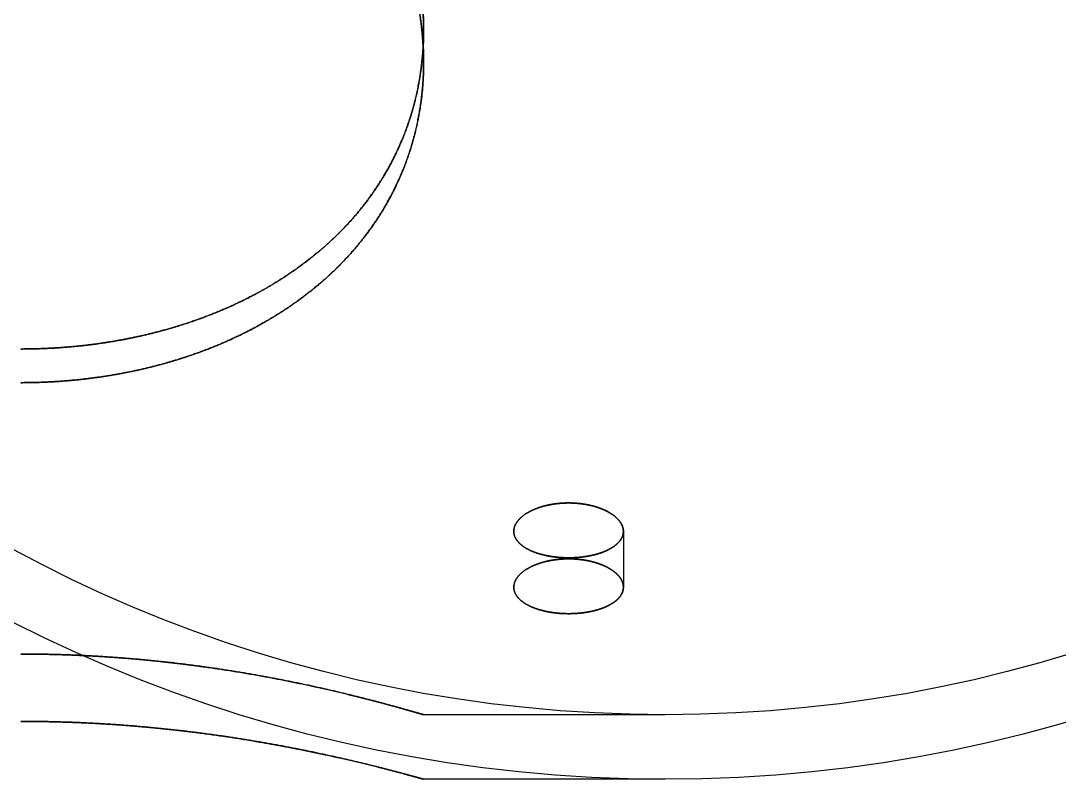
# Model space of a CAD drawing. Header units: millimetres. Extents: x -123 to 47, y -44 to 44.
# Drawn here: x -17 to 15.23, y -44.45 to -20.93 of the extents above; entities that cross this region are included whole.
import ezdxf

# ---------------------------------------------------------------- set-up
doc = ezdxf.new("R2010")
doc.units = ezdxf.units.MM

msp = doc.modelspace()

# ---------------------------------------------------------------- linework, layer by layer
for p, q in [((1.7, -36.763, 21.225), (1.7, -38.495, 22.225)), ((1.7, -36.763, 21.225), (1.7, -38.495, 22.225)), ((1.7, -36.763, -21.225), (1.7, -38.495, -22.225)), ((1.7, -36.763, -21.225), (1.7, -38.495, -22.225)), ((3, -42.45), (-4.5, -42.45)), ((3, -42.45), (-4.5, -42.45)), ((3, -44.45), (-4.5, -44.45)), ((3, -44.45), (-4.5, -44.45))]:
    msp.add_line(p, q)
for radius in [44.45, 44.45, 42.45, 42.45]:
    msp.add_circle((3, 0), radius)
for points, degree, knots in [([(-17, -9.459, 41.383), (-16.219, -9.459, 41.383), (-15.437, -9.516, 41.37), (-14.659, -9.629, 41.344), (-13.886, -9.8, 41.304), (-13.122, -10.028, 41.25), (-12.368, -10.313, 41.181), (-11.63, -10.656, 41.093), (-10.212, -11.447, 40.88), (-9.531, -11.891, 40.755), (-8.872, -12.39, 40.609), (-8.237, -12.945, 40.438), (-7.633, -13.558, 40.239), (-7.067, -14.227, 40.007), (-6.547, -14.952, 39.738), (-5.726, -16.333, 39.187), (-5.4, -16.972, 38.92), (-5.113, -17.642, 38.626), (-4.874, -18.338, 38.303), (-4.69, -19.051, 37.954), (-4.564, -19.775, 37.578), (-4.5, -20.502, 37.18), (-4.5, -22.31, 36.136), (-4.644, -23.35, 35.487), (-4.919, -24.33, 34.828), (-5.314, -25.237, 34.173), (-5.809, -26.064, 33.537), (-6.386, -26.806, 32.935), (-7.02, -27.462, 32.379), (-8.652, -28.858, 31.152), (-9.719, -29.534, 30.514), (-10.855, -30.075, 29.975), (-12.039, -30.495, 29.54), (-13.256, -30.803, 29.213), (-14.495, -31.007, 28.993), (-15.746, -31.109, 28.883), (-17, -31.109, 28.883)], 8, [0, 0, 0, 0, 0, 0, 0, 0, 0, 0.182746, 0.182746, 0.182746, 0.182746, 0.182746, 0.182746, 0.182746, 0.360107, 0.360107, 0.360107, 0.360107, 0.360107, 0.360107, 0.360107, 0.496917, 0.496917, 0.496917, 0.496917, 0.496917, 0.496917, 0.496917, 0.702196, 0.702196, 0.702196, 0.702196, 0.702196, 0.702196, 0.702196, 1, 1, 1, 1, 1, 1, 1, 1, 1]), ([(-17, -31.109, -28.883), (-16.056, -31.109, -28.883), (-15.114, -31.051, -28.945), (-14.176, -30.936, -29.07), (-13.248, -30.761, -29.256), (-12.334, -30.526, -29.504), (-11.44, -30.227, -29.812), (-10.573, -29.86, -30.179), (-9.03, -29.042, -30.965), (-8.341, -28.61, -31.37), (-7.682, -28.119, -31.817), (-7.062, -27.565, -32.304), (-6.49, -26.945, -32.826), (-5.976, -26.255, -33.38), (-5.535, -25.492, -33.959), (-4.934, -24.066, -34.976), (-4.736, -23.457, -35.394), (-4.59, -22.829, -35.806), (-4.496, -22.186, -36.209), (-4.455, -21.532, -36.601), (-4.467, -20.869, -36.98), (-4.532, -20.201, -37.343), (-4.842, -18.438, -38.257), (-5.168, -17.383, -38.757), (-5.606, -16.381, -39.193), (-6.139, -15.444, -39.568), (-6.747, -14.579, -39.888), (-7.416, -13.792, -40.159), (-8.129, -13.086, -40.388), (-9.772, -11.707, -40.811), (-10.729, -11.061, -40.992), (-11.726, -10.525, -41.131), (-12.753, -10.098, -41.235), (-13.8, -9.778, -41.31), (-14.861, -9.565, -41.358), (-15.93, -9.459, -41.383), (-17, -9.459, -41.383)], 8, [0, 0, 0, 0, 0, 0, 0, 0, 0, 0.215269, 0.215269, 0.215269, 0.215269, 0.215269, 0.215269, 0.215269, 0.399929, 0.399929, 0.399929, 0.399929, 0.399929, 0.399929, 0.399929, 0.529505, 0.529505, 0.529505, 0.529505, 0.529505, 0.529505, 0.529505, 0.742047, 0.742047, 0.742047, 0.742047, 0.742047, 0.742047, 0.742047, 1, 1, 1, 1, 1, 1, 1, 1, 1]), ([(-17, -9.459, 41.383), (-16.219, -9.459, 41.383), (-15.437, -9.516, 41.37), (-14.659, -9.629, 41.344), (-13.886, -9.8, 41.304), (-13.122, -10.028, 41.25), (-12.368, -10.313, 41.181), (-11.63, -10.656, 41.093), (-10.212, -11.447, 40.88), (-9.531, -11.891, 40.755), (-8.872, -12.39, 40.609), (-8.237, -12.945, 40.438), (-7.633, -13.558, 40.239), (-7.067, -14.227, 40.007), (-6.547, -14.952, 39.738), (-5.726, -16.333, 39.187), (-5.4, -16.972, 38.92), (-5.113, -17.642, 38.626), (-4.874, -18.338, 38.303), (-4.69, -19.051, 37.954), (-4.564, -19.775, 37.578), (-4.5, -20.502, 37.18), (-4.5, -22.31, 36.136), (-4.644, -23.35, 35.487), (-4.919, -24.33, 34.828), (-5.314, -25.237, 34.173), (-5.809, -26.064, 33.537), (-6.386, -26.806, 32.935), (-7.02, -27.462, 32.379), (-8.652, -28.858, 31.152), (-9.719, -29.534, 30.514), (-10.855, -30.075, 29.975), (-12.039, -30.495, 29.54), (-13.256, -30.803, 29.213), (-14.495, -31.007, 28.993), (-15.746, -31.109, 28.883), (-17, -31.109, 28.883)], 8, [0, 0, 0, 0, 0, 0, 0, 0, 0, 0.182746, 0.182746, 0.182746, 0.182746, 0.182746, 0.182746, 0.182746, 0.360107, 0.360107, 0.360107, 0.360107, 0.360107, 0.360107, 0.360107, 0.496917, 0.496917, 0.496917, 0.496917, 0.496917, 0.496917, 0.496917, 0.702196, 0.702196, 0.702196, 0.702196, 0.702196, 0.702196, 0.702196, 1, 1, 1, 1, 1, 1, 1, 1, 1]), ([(-17, -31.109, -28.883), (-16.056, -31.109, -28.883), (-15.114, -31.051, -28.945), (-14.176, -30.936, -29.07), (-13.248, -30.761, -29.256), (-12.334, -30.526, -29.504), (-11.44, -30.227, -29.812), (-10.573, -29.86, -30.179), (-9.03, -29.042, -30.965), (-8.341, -28.61, -31.37), (-7.682, -28.119, -31.817), (-7.062, -27.565, -32.304), (-6.49, -26.945, -32.826), (-5.976, -26.255, -33.38), (-5.535, -25.492, -33.959), (-4.934, -24.066, -34.976), (-4.736, -23.457, -35.394), (-4.59, -22.829, -35.806), (-4.496, -22.186, -36.209), (-4.455, -21.532, -36.601), (-4.467, -20.869, -36.98), (-4.532, -20.201, -37.343), (-4.842, -18.438, -38.257), (-5.168, -17.383, -38.757), (-5.606, -16.381, -39.193), (-6.139, -15.444, -39.568), (-6.747, -14.579, -39.888), (-7.416, -13.792, -40.159), (-8.129, -13.086, -40.388), (-9.772, -11.707, -40.811), (-10.729, -11.061, -40.992), (-11.726, -10.525, -41.131), (-12.753, -10.098, -41.235), (-13.8, -9.778, -41.31), (-14.861, -9.565, -41.358), (-15.93, -9.459, -41.383), (-17, -9.459, -41.383)], 8, [0, 0, 0, 0, 0, 0, 0, 0, 0, 0.215269, 0.215269, 0.215269, 0.215269, 0.215269, 0.215269, 0.215269, 0.399929, 0.399929, 0.399929, 0.399929, 0.399929, 0.399929, 0.399929, 0.529505, 0.529505, 0.529505, 0.529505, 0.529505, 0.529505, 0.529505, 0.742047, 0.742047, 0.742047, 0.742047, 0.742047, 0.742047, 0.742047, 1, 1, 1, 1, 1, 1, 1, 1, 1]), ([(-17, -10.503, 43.191), (-16.219, -10.503, 43.191), (-15.438, -10.559, 43.178), (-14.66, -10.672, 43.15), (-13.887, -10.842, 43.109), (-13.123, -11.068, 43.052), (-12.369, -11.351, 42.979), (-11.63, -11.692, 42.887), (-10.212, -12.477, 42.665), (-9.532, -12.918, 42.536), (-8.872, -13.415, 42.385), (-8.237, -13.967, 42.209), (-7.634, -14.576, 42.004), (-7.067, -15.242, 41.767), (-6.547, -15.965, 41.493), (-5.726, -17.341, 40.933), (-5.399, -17.978, 40.662), (-5.113, -18.647, 40.364), (-4.874, -19.341, 40.039), (-4.689, -20.053, 39.687), (-4.564, -20.776, 39.311), (-4.5, -21.502, 38.912), (-4.5, -23.309, 37.869), (-4.643, -24.349, 37.222), (-4.919, -25.331, 36.566), (-5.313, -26.241, 35.915), (-5.808, -27.071, 35.285), (-6.385, -27.817, 34.688), (-7.02, -28.477, 34.139), (-8.653, -29.883, 32.925), (-9.72, -30.564, 32.296), (-10.857, -31.11, 31.765), (-12.041, -31.533, 31.337), (-13.258, -31.844, 31.015), (-14.496, -32.05, 30.8), (-15.746, -32.153, 30.691), (-17, -32.153, 30.691)], 8, [0, 0, 0, 0, 0, 0, 0, 0, 0, 0.182834, 0.182834, 0.182834, 0.182834, 0.182834, 0.182834, 0.182834, 0.360106, 0.360106, 0.360106, 0.360106, 0.360106, 0.360106, 0.360106, 0.496955, 0.496955, 0.496955, 0.496955, 0.496955, 0.496955, 0.496955, 0.702212, 0.702212, 0.702212, 0.702212, 0.702212, 0.702212, 0.702212, 1, 1, 1, 1, 1, 1, 1, 1, 1]), ([(-17, -32.153, -30.691), (-16.057, -32.153, -30.691), (-15.115, -32.095, -30.753), (-14.177, -31.978, -30.875), (-13.249, -31.802, -31.058), (-12.335, -31.564, -31.302), (-11.441, -31.263, -31.605), (-10.574, -30.892, -31.966), (-9.03, -30.068, -32.741), (-8.341, -29.632, -33.141), (-7.682, -29.138, -33.583), (-7.062, -28.581, -34.063), (-6.489, -27.957, -34.58), (-5.976, -27.264, -35.128), (-5.535, -26.498, -35.703), (-4.934, -25.069, -36.713), (-4.736, -24.458, -37.129), (-4.59, -23.83, -37.539), (-4.496, -23.186, -37.941), (-4.455, -22.531, -38.333), (-4.467, -21.868, -38.711), (-4.532, -21.201, -39.075), (-4.842, -19.441, -39.992), (-5.167, -18.389, -40.496), (-5.605, -17.39, -40.937), (-6.138, -16.455, -41.317), (-6.747, -15.594, -41.644), (-7.416, -14.81, -41.922), (-8.129, -14.108, -42.157), (-9.773, -12.735, -42.594), (-10.73, -12.093, -42.782), (-11.728, -11.561, -42.926), (-12.755, -11.137, -43.036), (-13.802, -10.82, -43.114), (-14.862, -10.609, -43.166), (-15.93, -10.503, -43.191), (-17, -10.503, -43.191)], 8, [0, 0, 0, 0, 0, 0, 0, 0, 0, 0.215412, 0.215412, 0.215412, 0.215412, 0.215412, 0.215412, 0.215412, 0.400034, 0.400034, 0.400034, 0.400034, 0.400034, 0.400034, 0.400034, 0.529647, 0.529647, 0.529647, 0.529647, 0.529647, 0.529647, 0.529647, 0.742057, 0.742057, 0.742057, 0.742057, 0.742057, 0.742057, 0.742057, 1, 1, 1, 1, 1, 1, 1, 1, 1]), ([(-17, -10.503, 43.191), (-16.219, -10.503, 43.191), (-15.438, -10.559, 43.178), (-14.66, -10.672, 43.15), (-13.887, -10.842, 43.109), (-13.123, -11.068, 43.052), (-12.369, -11.351, 42.979), (-11.63, -11.692, 42.887), (-10.212, -12.477, 42.665), (-9.532, -12.918, 42.536), (-8.872, -13.415, 42.385), (-8.237, -13.967, 42.209), (-7.634, -14.576, 42.004), (-7.067, -15.242, 41.767), (-6.547, -15.965, 41.493), (-5.726, -17.341, 40.933), (-5.399, -17.978, 40.662), (-5.113, -18.647, 40.364), (-4.874, -19.341, 40.039), (-4.689, -20.053, 39.687), (-4.564, -20.776, 39.311), (-4.5, -21.502, 38.912), (-4.5, -23.309, 37.869), (-4.643, -24.349, 37.222), (-4.919, -25.331, 36.566), (-5.313, -26.241, 35.915), (-5.808, -27.071, 35.285), (-6.385, -27.817, 34.688), (-7.02, -28.477, 34.139), (-8.653, -29.883, 32.925), (-9.72, -30.564, 32.296), (-10.857, -31.11, 31.765), (-12.041, -31.533, 31.337), (-13.258, -31.844, 31.015), (-14.496, -32.05, 30.8), (-15.746, -32.153, 30.691), (-17, -32.153, 30.691)], 8, [0, 0, 0, 0, 0, 0, 0, 0, 0, 0.182834, 0.182834, 0.182834, 0.182834, 0.182834, 0.182834, 0.182834, 0.360106, 0.360106, 0.360106, 0.360106, 0.360106, 0.360106, 0.360106, 0.496955, 0.496955, 0.496955, 0.496955, 0.496955, 0.496955, 0.496955, 0.702212, 0.702212, 0.702212, 0.702212, 0.702212, 0.702212, 0.702212, 1, 1, 1, 1, 1, 1, 1, 1, 1]), ([(-17, -32.153, -30.691), (-16.057, -32.153, -30.691), (-15.115, -32.095, -30.753), (-14.177, -31.978, -30.875), (-13.249, -31.802, -31.058), (-12.335, -31.564, -31.302), (-11.441, -31.263, -31.605), (-10.574, -30.892, -31.966), (-9.03, -30.068, -32.741), (-8.341, -29.632, -33.141), (-7.682, -29.138, -33.583), (-7.062, -28.581, -34.063), (-6.489, -27.957, -34.58), (-5.976, -27.264, -35.128), (-5.535, -26.498, -35.703), (-4.934, -25.069, -36.713), (-4.736, -24.458, -37.129), (-4.59, -23.83, -37.539), (-4.496, -23.186, -37.941), (-4.455, -22.531, -38.333), (-4.467, -21.868, -38.711), (-4.532, -21.201, -39.075), (-4.842, -19.441, -39.992), (-5.167, -18.389, -40.496), (-5.605, -17.39, -40.937), (-6.138, -16.455, -41.317), (-6.747, -15.594, -41.644), (-7.416, -14.81, -41.922), (-8.129, -14.108, -42.157), (-9.773, -12.735, -42.594), (-10.73, -12.093, -42.782), (-11.728, -11.561, -42.926), (-12.755, -11.137, -43.036), (-13.802, -10.82, -43.114), (-14.862, -10.609, -43.166), (-15.93, -10.503, -43.191), (-17, -10.503, -43.191)], 8, [0, 0, 0, 0, 0, 0, 0, 0, 0, 0.215412, 0.215412, 0.215412, 0.215412, 0.215412, 0.215412, 0.215412, 0.400034, 0.400034, 0.400034, 0.400034, 0.400034, 0.400034, 0.400034, 0.529647, 0.529647, 0.529647, 0.529647, 0.529647, 0.529647, 0.529647, 0.742057, 0.742057, 0.742057, 0.742057, 0.742057, 0.742057, 0.742057, 1, 1, 1, 1, 1, 1, 1, 1, 1]), ([(1.7, -36.763, 21.225), (1.7, -36.84, 21.091), (1.684, -36.916, 20.959), (1.651, -36.989, 20.829), (1.605, -37.059, 20.704), (1.545, -37.124, 20.587), (1.474, -37.184, 20.478), (1.328, -37.285, 20.293), (1.254, -37.328, 20.214), (1.174, -37.367, 20.142), (1.09, -37.402, 20.077), (1.002, -37.433, 20.019), (0.912, -37.461, 19.967), (0.707, -37.514, 19.867), (0.592, -37.538, 19.823), (0.474, -37.556, 19.787), (0.354, -37.57, 19.761), (0.234, -37.579, 19.744), (0.112, -37.584, 19.735), (-0.096, -37.583, 19.736), (-0.183, -37.58, 19.741), (-0.269, -37.575, 19.751), (-0.356, -37.568, 19.765), (-0.441, -37.558, 19.784), (-0.526, -37.546, 19.807), (-0.644, -37.524, 19.848), (-0.679, -37.518, 19.86), (-0.714, -37.51, 19.874), (-0.748, -37.503, 19.889), (-0.783, -37.495, 19.904), (-0.816, -37.486, 19.92), (-1.041, -37.425, 20.034), (-1.227, -37.356, 20.163), (-1.397, -37.269, 20.326), (-1.54, -37.163, 20.519), (-1.644, -37.041, 20.739), (-1.7, -36.906, 20.977), (-1.7, -36.62, 21.473), (-1.644, -36.481, 21.709), (-1.54, -36.351, 21.925), (-1.397, -36.237, 22.113), (-1.227, -36.14, 22.27), (-1.041, -36.063, 22.394), (-0.816, -35.994, 22.504), (-0.783, -35.985, 22.519), (-0.748, -35.975, 22.534), (-0.714, -35.967, 22.548), (-0.679, -35.958, 22.561), (-0.644, -35.951, 22.573), (-0.525, -35.926, 22.612), (-0.439, -35.912, 22.635), (-0.352, -35.9, 22.653), (-0.264, -35.892, 22.667), (-0.176, -35.886, 22.676), (-0.088, -35.883, 22.68), (0.12, -35.883, 22.68), (0.24, -35.889, 22.672), (0.359, -35.899, 22.655), (0.478, -35.915, 22.63), (0.594, -35.936, 22.596), (0.708, -35.963, 22.554), (0.912, -36.022, 22.459), (1.002, -36.053, 22.409), (1.09, -36.088, 22.353), (1.174, -36.127, 22.29), (1.254, -36.17, 22.22), (1.328, -36.217, 22.143), (1.474, -36.327, 21.964), (1.545, -36.391, 21.857), (1.605, -36.46, 21.742), (1.651, -36.533, 21.619), (1.684, -36.609, 21.491), (1.7, -36.686, 21.359), (1.7, -36.763, 21.225)], 7, [0, 0, 0, 0, 0, 0, 0, 0, 0.250805, 0.250805, 0.250805, 0.250805, 0.250805, 0.250805, 0.468941, 0.468941, 0.468941, 0.468941, 0.468941, 0.468941, 0.732007, 0.732007, 0.732007, 0.732007, 0.732007, 0.732007, 0.920579, 0.920579, 0.920579, 0.920579, 0.920579, 0.920579, 1, 1, 1, 1, 1, 1, 1.451698, 1.451698, 1.451698, 1.451698, 1.451698, 1.451698, 1.903396, 1.903396, 1.903396, 1.903396, 1.903396, 1.903396, 1.982816, 1.982816, 1.982816, 1.982816, 1.982816, 1.982816, 2.174147, 2.174147, 2.174147, 2.174147, 2.174147, 2.174147, 2.434453, 2.434453, 2.434453, 2.434453, 2.434453, 2.434453, 2.652587, 2.652587, 2.652587, 2.652587, 2.652587, 2.652587, 2.903391, 2.903391, 2.903391, 2.903391, 2.903391, 2.903391, 2.903391, 2.903391]), ([(1.7, -36.763, -21.225), (1.7, -36.686, -21.359), (1.684, -36.609, -21.491), (1.651, -36.533, -21.619), (1.605, -36.46, -21.742), (1.545, -36.391, -21.857), (1.474, -36.327, -21.964), (1.328, -36.217, -22.143), (1.254, -36.17, -22.22), (1.174, -36.127, -22.29), (1.09, -36.088, -22.353), (1.002, -36.053, -22.409), (0.912, -36.022, -22.459), (0.707, -35.963, -22.554), (0.592, -35.936, -22.597), (0.474, -35.914, -22.631), (0.354, -35.898, -22.656), (0.234, -35.888, -22.673), (0.112, -35.883, -22.681), (-0.096, -35.884, -22.68), (-0.183, -35.887, -22.675), (-0.269, -35.892, -22.666), (-0.356, -35.901, -22.652), (-0.441, -35.912, -22.634), (-0.526, -35.926, -22.612), (-0.644, -35.951, -22.573), (-0.679, -35.958, -22.561), (-0.714, -35.967, -22.548), (-0.748, -35.975, -22.534), (-0.783, -35.985, -22.519), (-0.816, -35.994, -22.504), (-1.041, -36.063, -22.394), (-1.227, -36.14, -22.27), (-1.397, -36.237, -22.113), (-1.54, -36.351, -21.925), (-1.644, -36.481, -21.709), (-1.7, -36.62, -21.473), (-1.7, -36.906, -20.977), (-1.644, -37.041, -20.739), (-1.54, -37.163, -20.519), (-1.397, -37.269, -20.326), (-1.227, -37.356, -20.163), (-1.041, -37.425, -20.034), (-0.816, -37.486, -19.92), (-0.783, -37.495, -19.904), (-0.748, -37.503, -19.889), (-0.714, -37.51, -19.874), (-0.679, -37.518, -19.86), (-0.644, -37.524, -19.848), (-0.525, -37.546, -19.807), (-0.439, -37.558, -19.783), (-0.352, -37.568, -19.764), (-0.264, -37.576, -19.75), (-0.176, -37.581, -19.74), (-0.088, -37.583, -19.736), (0.12, -37.583, -19.736), (0.24, -37.579, -19.744), (0.359, -37.57, -19.762), (0.478, -37.556, -19.788), (0.594, -37.537, -19.824), (0.708, -37.514, -19.868), (0.912, -37.461, -19.967), (1.002, -37.433, -20.019), (1.09, -37.402, -20.077), (1.174, -37.367, -20.142), (1.254, -37.328, -20.214), (1.328, -37.285, -20.293), (1.474, -37.184, -20.478), (1.545, -37.124, -20.587), (1.605, -37.059, -20.704), (1.651, -36.989, -20.829), (1.684, -36.916, -20.959), (1.7, -36.84, -21.091), (1.7, -36.763, -21.225)], 7, [0, 0, 0, 0, 0, 0, 0, 0, 0.250805, 0.250805, 0.250805, 0.250805, 0.250805, 0.250805, 0.468941, 0.468941, 0.468941, 0.468941, 0.468941, 0.468941, 0.732007, 0.732007, 0.732007, 0.732007, 0.732007, 0.732007, 0.920579, 0.920579, 0.920579, 0.920579, 0.920579, 0.920579, 1, 1, 1, 1, 1, 1, 1.451698, 1.451698, 1.451698, 1.451698, 1.451698, 1.451698, 1.903396, 1.903396, 1.903396, 1.903396, 1.903396, 1.903396, 1.982816, 1.982816, 1.982816, 1.982816, 1.982816, 1.982816, 2.174147, 2.174147, 2.174147, 2.174147, 2.174147, 2.174147, 2.434453, 2.434453, 2.434453, 2.434453, 2.434453, 2.434453, 2.652587, 2.652587, 2.652587, 2.652587, 2.652587, 2.652587, 2.903391, 2.903391, 2.903391, 2.903391, 2.903391, 2.903391, 2.903391, 2.903391]), ([(1.7, -36.763, 21.225), (1.7, -36.84, 21.091), (1.684, -36.916, 20.959), (1.651, -36.989, 20.829), (1.605, -37.059, 20.704), (1.545, -37.124, 20.587), (1.474, -37.184, 20.478), (1.328, -37.285, 20.293), (1.254, -37.328, 20.214), (1.174, -37.367, 20.142), (1.09, -37.402, 20.077), (1.002, -37.433, 20.019), (0.912, -37.461, 19.967), (0.707, -37.514, 19.867), (0.592, -37.538, 19.823), (0.474, -37.556, 19.787), (0.354, -37.57, 19.761), (0.234, -37.579, 19.744), (0.112, -37.584, 19.735), (-0.096, -37.583, 19.736), (-0.183, -37.58, 19.741), (-0.269, -37.575, 19.751), (-0.356, -37.568, 19.765), (-0.441, -37.558, 19.784), (-0.526, -37.546, 19.807), (-0.644, -37.524, 19.848), (-0.679, -37.518, 19.86), (-0.714, -37.51, 19.874), (-0.748, -37.503, 19.889), (-0.783, -37.495, 19.904), (-0.816, -37.486, 19.92), (-1.041, -37.425, 20.034), (-1.227, -37.356, 20.163), (-1.397, -37.269, 20.326), (-1.54, -37.163, 20.519), (-1.644, -37.041, 20.739), (-1.7, -36.906, 20.977), (-1.7, -36.62, 21.473), (-1.644, -36.481, 21.709), (-1.54, -36.351, 21.925), (-1.397, -36.237, 22.113), (-1.227, -36.14, 22.27), (-1.041, -36.063, 22.394), (-0.816, -35.994, 22.504), (-0.783, -35.985, 22.519), (-0.748, -35.975, 22.534), (-0.714, -35.967, 22.548), (-0.679, -35.958, 22.561), (-0.644, -35.951, 22.573), (-0.525, -35.926, 22.612), (-0.439, -35.912, 22.635), (-0.352, -35.9, 22.653), (-0.264, -35.892, 22.667), (-0.176, -35.886, 22.676), (-0.088, -35.883, 22.68), (0.12, -35.883, 22.68), (0.24, -35.889, 22.672), (0.359, -35.899, 22.655), (0.478, -35.915, 22.63), (0.594, -35.936, 22.596), (0.708, -35.963, 22.554), (0.912, -36.022, 22.459), (1.002, -36.053, 22.409), (1.09, -36.088, 22.353), (1.174, -36.127, 22.29), (1.254, -36.17, 22.22), (1.328, -36.217, 22.143), (1.474, -36.327, 21.964), (1.545, -36.391, 21.857), (1.605, -36.46, 21.742), (1.651, -36.533, 21.619), (1.684, -36.609, 21.491), (1.7, -36.686, 21.359), (1.7, -36.763, 21.225)], 7, [0, 0, 0, 0, 0, 0, 0, 0, 0.250805, 0.250805, 0.250805, 0.250805, 0.250805, 0.250805, 0.468941, 0.468941, 0.468941, 0.468941, 0.468941, 0.468941, 0.732007, 0.732007, 0.732007, 0.732007, 0.732007, 0.732007, 0.920579, 0.920579, 0.920579, 0.920579, 0.920579, 0.920579, 1, 1, 1, 1, 1, 1, 1.451698, 1.451698, 1.451698, 1.451698, 1.451698, 1.451698, 1.903396, 1.903396, 1.903396, 1.903396, 1.903396, 1.903396, 1.982816, 1.982816, 1.982816, 1.982816, 1.982816, 1.982816, 2.174147, 2.174147, 2.174147, 2.174147, 2.174147, 2.174147, 2.434453, 2.434453, 2.434453, 2.434453, 2.434453, 2.434453, 2.652587, 2.652587, 2.652587, 2.652587, 2.652587, 2.652587, 2.903391, 2.903391, 2.903391, 2.903391, 2.903391, 2.903391, 2.903391, 2.903391]), ([(1.7, -36.763, -21.225), (1.7, -36.686, -21.359), (1.684, -36.609, -21.491), (1.651, -36.533, -21.619), (1.605, -36.46, -21.742), (1.545, -36.391, -21.857), (1.474, -36.327, -21.964), (1.328, -36.217, -22.143), (1.254, -36.17, -22.22), (1.174, -36.127, -22.29), (1.09, -36.088, -22.353), (1.002, -36.053, -22.409), (0.912, -36.022, -22.459), (0.707, -35.963, -22.554), (0.592, -35.936, -22.597), (0.474, -35.914, -22.631), (0.354, -35.898, -22.656), (0.234, -35.888, -22.673), (0.112, -35.883, -22.681), (-0.096, -35.884, -22.68), (-0.183, -35.887, -22.675), (-0.269, -35.892, -22.666), (-0.356, -35.901, -22.652), (-0.441, -35.912, -22.634), (-0.526, -35.926, -22.612), (-0.644, -35.951, -22.573), (-0.679, -35.958, -22.561), (-0.714, -35.967, -22.548), (-0.748, -35.975, -22.534), (-0.783, -35.985, -22.519), (-0.816, -35.994, -22.504), (-1.041, -36.063, -22.394), (-1.227, -36.14, -22.27), (-1.397, -36.237, -22.113), (-1.54, -36.351, -21.925), (-1.644, -36.481, -21.709), (-1.7, -36.62, -21.473), (-1.7, -36.906, -20.977), (-1.644, -37.041, -20.739), (-1.54, -37.163, -20.519), (-1.397, -37.269, -20.326), (-1.227, -37.356, -20.163), (-1.041, -37.425, -20.034), (-0.816, -37.486, -19.92), (-0.783, -37.495, -19.904), (-0.748, -37.503, -19.889), (-0.714, -37.51, -19.874), (-0.679, -37.518, -19.86), (-0.644, -37.524, -19.848), (-0.525, -37.546, -19.807), (-0.439, -37.558, -19.783), (-0.352, -37.568, -19.764), (-0.264, -37.576, -19.75), (-0.176, -37.581, -19.74), (-0.088, -37.583, -19.736), (0.12, -37.583, -19.736), (0.24, -37.579, -19.744), (0.359, -37.57, -19.762), (0.478, -37.556, -19.788), (0.594, -37.537, -19.824), (0.708, -37.514, -19.868), (0.912, -37.461, -19.967), (1.002, -37.433, -20.019), (1.09, -37.402, -20.077), (1.174, -37.367, -20.142), (1.254, -37.328, -20.214), (1.328, -37.285, -20.293), (1.474, -37.184, -20.478), (1.545, -37.124, -20.587), (1.605, -37.059, -20.704), (1.651, -36.989, -20.829), (1.684, -36.916, -20.959), (1.7, -36.84, -21.091), (1.7, -36.763, -21.225)], 7, [0, 0, 0, 0, 0, 0, 0, 0, 0.250805, 0.250805, 0.250805, 0.250805, 0.250805, 0.250805, 0.468941, 0.468941, 0.468941, 0.468941, 0.468941, 0.468941, 0.732007, 0.732007, 0.732007, 0.732007, 0.732007, 0.732007, 0.920579, 0.920579, 0.920579, 0.920579, 0.920579, 0.920579, 1, 1, 1, 1, 1, 1, 1.451698, 1.451698, 1.451698, 1.451698, 1.451698, 1.451698, 1.903396, 1.903396, 1.903396, 1.903396, 1.903396, 1.903396, 1.982816, 1.982816, 1.982816, 1.982816, 1.982816, 1.982816, 2.174147, 2.174147, 2.174147, 2.174147, 2.174147, 2.174147, 2.434453, 2.434453, 2.434453, 2.434453, 2.434453, 2.434453, 2.652587, 2.652587, 2.652587, 2.652587, 2.652587, 2.652587, 2.903391, 2.903391, 2.903391, 2.903391, 2.903391, 2.903391, 2.903391, 2.903391]), ([(1.7, -38.495, 22.225), (1.7, -38.572, 22.091), (1.684, -38.648, 21.959), (1.651, -38.721, 21.829), (1.605, -38.791, 21.704), (1.545, -38.857, 21.587), (1.474, -38.917, 21.478), (1.328, -39.018, 21.294), (1.254, -39.061, 21.215), (1.174, -39.1, 21.143), (1.09, -39.135, 21.077), (1.002, -39.166, 21.019), (0.912, -39.194, 20.967), (0.707, -39.247, 20.868), (0.592, -39.271, 20.823), (0.474, -39.29, 20.788), (0.354, -39.303, 20.762), (0.234, -39.313, 20.744), (0.112, -39.317, 20.736), (-0.096, -39.316, 20.737), (-0.183, -39.314, 20.742), (-0.269, -39.309, 20.751), (-0.356, -39.301, 20.766), (-0.441, -39.291, 20.785), (-0.526, -39.279, 20.808), (-0.644, -39.257, 20.848), (-0.679, -39.251, 20.861), (-0.714, -39.243, 20.875), (-0.748, -39.236, 20.889), (-0.783, -39.228, 20.905), (-0.816, -39.219, 20.921), (-1.041, -39.158, 21.035), (-1.227, -39.089, 21.164), (-1.397, -39.001, 21.326), (-1.54, -38.895, 21.519), (-1.644, -38.773, 21.739), (-1.7, -38.638, 21.977), (-1.7, -38.352, 22.473), (-1.644, -38.213, 22.709), (-1.54, -38.084, 22.925), (-1.397, -37.969, 23.113), (-1.227, -37.873, 23.27), (-1.041, -37.796, 23.394), (-0.816, -37.727, 23.504), (-0.783, -37.718, 23.52), (-0.748, -37.708, 23.535), (-0.714, -37.7, 23.549), (-0.679, -37.692, 23.562), (-0.644, -37.684, 23.574), (-0.525, -37.659, 23.613), (-0.439, -37.645, 23.636), (-0.352, -37.634, 23.654), (-0.264, -37.625, 23.667), (-0.176, -37.62, 23.676), (-0.088, -37.617, 23.681), (0.12, -37.617, 23.681), (0.24, -37.622, 23.673), (0.359, -37.632, 23.656), (0.478, -37.648, 23.631), (0.594, -37.669, 23.597), (0.708, -37.696, 23.554), (0.912, -37.755, 23.459), (1.002, -37.786, 23.41), (1.09, -37.821, 23.353), (1.174, -37.86, 23.29), (1.254, -37.903, 23.22), (1.328, -37.95, 23.144), (1.474, -38.059, 22.964), (1.545, -38.123, 22.857), (1.605, -38.192, 22.742), (1.651, -38.265, 22.619), (1.684, -38.341, 22.491), (1.7, -38.418, 22.359), (1.7, -38.495, 22.225)], 7, [0, 0, 0, 0, 0, 0, 0, 0, 0.250803, 0.250803, 0.250803, 0.250803, 0.250803, 0.250803, 0.468936, 0.468936, 0.468936, 0.468936, 0.468936, 0.468936, 0.732005, 0.732005, 0.732005, 0.732005, 0.732005, 0.732005, 0.920579, 0.920579, 0.920579, 0.920579, 0.920579, 0.920579, 1, 1, 1, 1, 1, 1, 1.451693, 1.451693, 1.451693, 1.451693, 1.451693, 1.451693, 1.903386, 1.903386, 1.903386, 1.903386, 1.903386, 1.903386, 1.982806, 1.982806, 1.982806, 1.982806, 1.982806, 1.982806, 2.17414, 2.17414, 2.17414, 2.17414, 2.17414, 2.17414, 2.434447, 2.434447, 2.434447, 2.434447, 2.434447, 2.434447, 2.652579, 2.652579, 2.652579, 2.652579, 2.652579, 2.652579, 2.90338, 2.90338, 2.90338, 2.90338, 2.90338, 2.90338, 2.90338, 2.90338]), ([(1.7, -38.495, -22.225), (1.7, -38.418, -22.359), (1.684, -38.341, -22.491), (1.651, -38.265, -22.619), (1.605, -38.192, -22.742), (1.545, -38.123, -22.857), (1.474, -38.059, -22.964), (1.328, -37.95, -23.144), (1.254, -37.903, -23.22), (1.174, -37.86, -23.29), (1.09, -37.821, -23.353), (1.002, -37.786, -23.41), (0.912, -37.755, -23.459), (0.707, -37.696, -23.555), (0.592, -37.669, -23.598), (0.474, -37.648, -23.632), (0.354, -37.632, -23.657), (0.234, -37.621, -23.673), (0.112, -37.616, -23.682), (-0.096, -37.617, -23.681), (-0.183, -37.62, -23.676), (-0.269, -37.626, -23.667), (-0.356, -37.634, -23.653), (-0.441, -37.646, -23.635), (-0.526, -37.66, -23.612), (-0.644, -37.684, -23.574), (-0.679, -37.692, -23.562), (-0.714, -37.7, -23.549), (-0.748, -37.708, -23.535), (-0.783, -37.718, -23.52), (-0.816, -37.727, -23.504), (-1.041, -37.796, -23.394), (-1.227, -37.873, -23.27), (-1.397, -37.969, -23.113), (-1.54, -38.084, -22.925), (-1.644, -38.213, -22.709), (-1.7, -38.352, -22.473), (-1.7, -38.638, -21.977), (-1.644, -38.773, -21.739), (-1.54, -38.895, -21.519), (-1.397, -39.001, -21.326), (-1.227, -39.089, -21.164), (-1.041, -39.158, -21.035), (-0.816, -39.219, -20.921), (-0.783, -39.228, -20.905), (-0.748, -39.236, -20.889), (-0.714, -39.243, -20.875), (-0.679, -39.251, -20.861), (-0.644, -39.257, -20.848), (-0.525, -39.279, -20.808), (-0.439, -39.292, -20.784), (-0.352, -39.302, -20.765), (-0.264, -39.309, -20.751), (-0.176, -39.314, -20.741), (-0.088, -39.317, -20.736), (0.12, -39.317, -20.736), (0.24, -39.312, -20.745), (0.359, -39.303, -20.763), (0.478, -39.289, -20.789), (0.594, -39.27, -20.824), (0.708, -39.247, -20.869), (0.912, -39.194, -20.967), (1.002, -39.166, -21.019), (1.09, -39.135, -21.077), (1.174, -39.1, -21.143), (1.254, -39.061, -21.215), (1.328, -39.018, -21.294), (1.474, -38.917, -21.478), (1.545, -38.857, -21.587), (1.605, -38.791, -21.704), (1.651, -38.721, -21.829), (1.684, -38.648, -21.959), (1.7, -38.572, -22.091), (1.7, -38.495, -22.225)], 7, [0, 0, 0, 0, 0, 0, 0, 0, 0.250803, 0.250803, 0.250803, 0.250803, 0.250803, 0.250803, 0.468936, 0.468936, 0.468936, 0.468936, 0.468936, 0.468936, 0.732005, 0.732005, 0.732005, 0.732005, 0.732005, 0.732005, 0.920579, 0.920579, 0.920579, 0.920579, 0.920579, 0.920579, 1, 1, 1, 1, 1, 1, 1.451693, 1.451693, 1.451693, 1.451693, 1.451693, 1.451693, 1.903386, 1.903386, 1.903386, 1.903386, 1.903386, 1.903386, 1.982806, 1.982806, 1.982806, 1.982806, 1.982806, 1.982806, 2.17414, 2.17414, 2.17414, 2.17414, 2.17414, 2.17414, 2.434447, 2.434447, 2.434447, 2.434447, 2.434447, 2.434447, 2.652579, 2.652579, 2.652579, 2.652579, 2.652579, 2.652579, 2.90338, 2.90338, 2.90338, 2.90338, 2.90338, 2.90338, 2.90338, 2.90338]), ([(1.7, -38.495, 22.225), (1.7, -38.572, 22.091), (1.684, -38.648, 21.959), (1.651, -38.721, 21.829), (1.605, -38.791, 21.704), (1.545, -38.857, 21.587), (1.474, -38.917, 21.478), (1.328, -39.018, 21.294), (1.254, -39.061, 21.215), (1.174, -39.1, 21.143), (1.09, -39.135, 21.077), (1.002, -39.166, 21.019), (0.912, -39.194, 20.967), (0.707, -39.247, 20.868), (0.592, -39.271, 20.823), (0.474, -39.29, 20.788), (0.354, -39.303, 20.762), (0.234, -39.313, 20.744), (0.112, -39.317, 20.736), (-0.096, -39.316, 20.737), (-0.183, -39.314, 20.742), (-0.269, -39.309, 20.751), (-0.356, -39.301, 20.766), (-0.441, -39.291, 20.785), (-0.526, -39.279, 20.808), (-0.644, -39.257, 20.848), (-0.679, -39.251, 20.861), (-0.714, -39.243, 20.875), (-0.748, -39.236, 20.889), (-0.783, -39.228, 20.905), (-0.816, -39.219, 20.921), (-1.041, -39.158, 21.035), (-1.227, -39.089, 21.164), (-1.397, -39.001, 21.326), (-1.54, -38.895, 21.519), (-1.644, -38.773, 21.739), (-1.7, -38.638, 21.977), (-1.7, -38.352, 22.473), (-1.644, -38.213, 22.709), (-1.54, -38.084, 22.925), (-1.397, -37.969, 23.113), (-1.227, -37.873, 23.27), (-1.041, -37.796, 23.394), (-0.816, -37.727, 23.504), (-0.783, -37.718, 23.52), (-0.748, -37.708, 23.535), (-0.714, -37.7, 23.549), (-0.679, -37.692, 23.562), (-0.644, -37.684, 23.574), (-0.525, -37.659, 23.613), (-0.439, -37.645, 23.636), (-0.352, -37.634, 23.654), (-0.264, -37.625, 23.667), (-0.176, -37.62, 23.676), (-0.088, -37.617, 23.681), (0.12, -37.617, 23.681), (0.24, -37.622, 23.673), (0.359, -37.632, 23.656), (0.478, -37.648, 23.631), (0.594, -37.669, 23.597), (0.708, -37.696, 23.554), (0.912, -37.755, 23.459), (1.002, -37.786, 23.41), (1.09, -37.821, 23.353), (1.174, -37.86, 23.29), (1.254, -37.903, 23.22), (1.328, -37.95, 23.144), (1.474, -38.059, 22.964), (1.545, -38.123, 22.857), (1.605, -38.192, 22.742), (1.651, -38.265, 22.619), (1.684, -38.341, 22.491), (1.7, -38.418, 22.359), (1.7, -38.495, 22.225)], 7, [0, 0, 0, 0, 0, 0, 0, 0, 0.250803, 0.250803, 0.250803, 0.250803, 0.250803, 0.250803, 0.468936, 0.468936, 0.468936, 0.468936, 0.468936, 0.468936, 0.732005, 0.732005, 0.732005, 0.732005, 0.732005, 0.732005, 0.920579, 0.920579, 0.920579, 0.920579, 0.920579, 0.920579, 1, 1, 1, 1, 1, 1, 1.451693, 1.451693, 1.451693, 1.451693, 1.451693, 1.451693, 1.903386, 1.903386, 1.903386, 1.903386, 1.903386, 1.903386, 1.982806, 1.982806, 1.982806, 1.982806, 1.982806, 1.982806, 2.17414, 2.17414, 2.17414, 2.17414, 2.17414, 2.17414, 2.434447, 2.434447, 2.434447, 2.434447, 2.434447, 2.434447, 2.652579, 2.652579, 2.652579, 2.652579, 2.652579, 2.652579, 2.90338, 2.90338, 2.90338, 2.90338, 2.90338, 2.90338, 2.90338, 2.90338]), ([(1.7, -38.495, -22.225), (1.7, -38.418, -22.359), (1.684, -38.341, -22.491), (1.651, -38.265, -22.619), (1.605, -38.192, -22.742), (1.545, -38.123, -22.857), (1.474, -38.059, -22.964), (1.328, -37.95, -23.144), (1.254, -37.903, -23.22), (1.174, -37.86, -23.29), (1.09, -37.821, -23.353), (1.002, -37.786, -23.41), (0.912, -37.755, -23.459), (0.707, -37.696, -23.555), (0.592, -37.669, -23.598), (0.474, -37.648, -23.632), (0.354, -37.632, -23.657), (0.234, -37.621, -23.673), (0.112, -37.616, -23.682), (-0.096, -37.617, -23.681), (-0.183, -37.62, -23.676), (-0.269, -37.626, -23.667), (-0.356, -37.634, -23.653), (-0.441, -37.646, -23.635), (-0.526, -37.66, -23.612), (-0.644, -37.684, -23.574), (-0.679, -37.692, -23.562), (-0.714, -37.7, -23.549), (-0.748, -37.708, -23.535), (-0.783, -37.718, -23.52), (-0.816, -37.727, -23.504), (-1.041, -37.796, -23.394), (-1.227, -37.873, -23.27), (-1.397, -37.969, -23.113), (-1.54, -38.084, -22.925), (-1.644, -38.213, -22.709), (-1.7, -38.352, -22.473), (-1.7, -38.638, -21.977), (-1.644, -38.773, -21.739), (-1.54, -38.895, -21.519), (-1.397, -39.001, -21.326), (-1.227, -39.089, -21.164), (-1.041, -39.158, -21.035), (-0.816, -39.219, -20.921), (-0.783, -39.228, -20.905), (-0.748, -39.236, -20.889), (-0.714, -39.243, -20.875), (-0.679, -39.251, -20.861), (-0.644, -39.257, -20.848), (-0.525, -39.279, -20.808), (-0.439, -39.292, -20.784), (-0.352, -39.302, -20.765), (-0.264, -39.309, -20.751), (-0.176, -39.314, -20.741), (-0.088, -39.317, -20.736), (0.12, -39.317, -20.736), (0.24, -39.312, -20.745), (0.359, -39.303, -20.763), (0.478, -39.289, -20.789), (0.594, -39.27, -20.824), (0.708, -39.247, -20.869), (0.912, -39.194, -20.967), (1.002, -39.166, -21.019), (1.09, -39.135, -21.077), (1.174, -39.1, -21.143), (1.254, -39.061, -21.215), (1.328, -39.018, -21.294), (1.474, -38.917, -21.478), (1.545, -38.857, -21.587), (1.605, -38.791, -21.704), (1.651, -38.721, -21.829), (1.684, -38.648, -21.959), (1.7, -38.572, -22.091), (1.7, -38.495, -22.225)], 7, [0, 0, 0, 0, 0, 0, 0, 0, 0.250803, 0.250803, 0.250803, 0.250803, 0.250803, 0.250803, 0.468936, 0.468936, 0.468936, 0.468936, 0.468936, 0.468936, 0.732005, 0.732005, 0.732005, 0.732005, 0.732005, 0.732005, 0.920579, 0.920579, 0.920579, 0.920579, 0.920579, 0.920579, 1, 1, 1, 1, 1, 1, 1.451693, 1.451693, 1.451693, 1.451693, 1.451693, 1.451693, 1.903386, 1.903386, 1.903386, 1.903386, 1.903386, 1.903386, 1.982806, 1.982806, 1.982806, 1.982806, 1.982806, 1.982806, 2.17414, 2.17414, 2.17414, 2.17414, 2.17414, 2.17414, 2.434447, 2.434447, 2.434447, 2.434447, 2.434447, 2.434447, 2.652579, 2.652579, 2.652579, 2.652579, 2.652579, 2.652579, 2.90338, 2.90338, 2.90338, 2.90338, 2.90338, 2.90338, 2.90338, 2.90338]), ([(-17, -40.568, 12.5), (-15.885, -40.568, 12.5), (-14.772, -40.604, 12.384), (-13.667, -40.675, 12.153), (-12.579, -40.78, 11.804), (-11.516, -40.916, 11.335), (-10.491, -41.076, 10.74), (-8.719, -41.397, 9.417), (-7.951, -41.554, 8.727), (-7.228, -41.717, 7.942), (-6.561, -41.881, 7.058), (-5.97, -42.036, 6.074), (-5.472, -42.172, 4.989), (-4.932, -42.325, 3.301), (-4.792, -42.365, 2.775), (-4.677, -42.398, 2.235), (-4.589, -42.424, 1.684), (-4.53, -42.441, 1.126), (-4.5, -42.45, 0.563), (-4.5, -42.45)], 7, [0, 0, 0, 0, 0, 0, 0, 0, 0.458964, 0.458964, 0.458964, 0.458964, 0.458964, 0.458964, 0.836883, 0.836883, 0.836883, 0.836883, 0.836883, 0.836883, 1, 1, 1, 1, 1, 1, 1, 1]), ([(-4.5, -42.45), (-4.5, -42.45, -0.954), (-4.585, -42.425, -1.9), (-4.752, -42.376, -2.825), (-4.996, -42.305, -3.717), (-5.308, -42.217, -4.564), (-5.675, -42.117, -5.357), (-6.59, -41.879, -6.998), (-7.166, -41.736, -7.823), (-7.797, -41.589, -8.567), (-8.47, -41.444, -9.231), (-9.178, -41.305, -9.819), (-9.913, -41.176, -10.334), (-11.52, -40.928, -11.278), (-12.399, -40.812, -11.689), (-13.3, -40.716, -12.015), (-14.215, -40.643, -12.258), (-15.14, -40.593, -12.419), (-16.069, -40.568, -12.5), (-17, -40.568, -12.5)], 7, [0, 0, 0, 0, 0, 0, 0, 0, 0.275329, 0.275329, 0.275329, 0.275329, 0.275329, 0.275329, 0.616859, 0.616859, 0.616859, 0.616859, 0.616859, 0.616859, 1, 1, 1, 1, 1, 1, 1, 1]), ([(-17, -40.568, 12.5), (-15.885, -40.568, 12.5), (-14.772, -40.604, 12.384), (-13.667, -40.675, 12.153), (-12.579, -40.78, 11.804), (-11.516, -40.916, 11.335), (-10.491, -41.076, 10.74), (-8.719, -41.397, 9.417), (-7.951, -41.554, 8.727), (-7.228, -41.717, 7.942), (-6.561, -41.881, 7.058), (-5.97, -42.036, 6.074), (-5.472, -42.172, 4.989), (-4.932, -42.325, 3.301), (-4.792, -42.365, 2.775), (-4.677, -42.398, 2.235), (-4.589, -42.424, 1.684), (-4.53, -42.441, 1.126), (-4.5, -42.45, 0.563), (-4.5, -42.45)], 7, [0, 0, 0, 0, 0, 0, 0, 0, 0.458964, 0.458964, 0.458964, 0.458964, 0.458964, 0.458964, 0.836883, 0.836883, 0.836883, 0.836883, 0.836883, 0.836883, 1, 1, 1, 1, 1, 1, 1, 1]), ([(-4.5, -42.45), (-4.5, -42.45, -0.954), (-4.585, -42.425, -1.9), (-4.752, -42.376, -2.825), (-4.996, -42.305, -3.717), (-5.308, -42.217, -4.564), (-5.675, -42.117, -5.357), (-6.59, -41.879, -6.998), (-7.166, -41.736, -7.823), (-7.797, -41.589, -8.567), (-8.47, -41.444, -9.231), (-9.178, -41.305, -9.819), (-9.913, -41.176, -10.334), (-11.52, -40.928, -11.278), (-12.399, -40.812, -11.689), (-13.3, -40.716, -12.015), (-14.215, -40.643, -12.258), (-15.14, -40.593, -12.419), (-16.069, -40.568, -12.5), (-17, -40.568, -12.5)], 7, [0, 0, 0, 0, 0, 0, 0, 0, 0.275329, 0.275329, 0.275329, 0.275329, 0.275329, 0.275329, 0.616859, 0.616859, 0.616859, 0.616859, 0.616859, 0.616859, 1, 1, 1, 1, 1, 1, 1, 1]), ([(-4.5, -44.45), (-4.5, -44.45, -0.954), (-4.585, -44.426, -1.899), (-4.752, -44.379, -2.824), (-4.996, -44.312, -3.715), (-5.307, -44.228, -4.563), (-5.675, -44.132, -5.357), (-6.59, -43.905, -6.998), (-7.166, -43.769, -7.823), (-7.797, -43.629, -8.567), (-8.47, -43.49, -9.231), (-9.178, -43.358, -9.819), (-9.913, -43.234, -10.334), (-11.521, -42.998, -11.278), (-12.4, -42.889, -11.689), (-13.301, -42.797, -12.015), (-14.216, -42.727, -12.258), (-15.14, -42.68, -12.419), (-16.07, -42.656, -12.5), (-17, -42.656, -12.5)], 7, [0, 0, 0, 0, 0, 0, 0, 0, 0.275387, 0.275387, 0.275387, 0.275387, 0.275387, 0.275387, 0.616714, 0.616714, 0.616714, 0.616714, 0.616714, 0.616714, 1, 1, 1, 1, 1, 1, 1, 1]), ([(-17, -42.656, 12.5), (-15.922, -42.656, 12.5), (-14.845, -42.688, 12.392), (-13.776, -42.751, 12.175), (-12.722, -42.845, 11.849), (-11.691, -42.966, 11.411), (-10.693, -43.11, 10.855), (-8.902, -43.41, 9.578), (-8.095, -43.564, 8.881), (-7.333, -43.726, 8.08), (-6.632, -43.889, 7.174), (-6.009, -44.044, 6.159), (-5.487, -44.181, 5.036), (-4.932, -44.33, 3.301), (-4.792, -44.369, 2.775), (-4.676, -44.4, 2.235), (-4.589, -44.425, 1.684), (-4.53, -44.442, 1.126), (-4.5, -44.45, 0.563), (-4.5, -44.45)], 7, [0, 0, 0, 0, 0, 0, 0, 0, 0.444174, 0.444174, 0.444174, 0.444174, 0.444174, 0.444174, 0.836854, 0.836854, 0.836854, 0.836854, 0.836854, 0.836854, 1, 1, 1, 1, 1, 1, 1, 1]), ([(-17, -42.656, 12.5), (-15.922, -42.656, 12.5), (-14.845, -42.688, 12.392), (-13.776, -42.751, 12.175), (-12.722, -42.845, 11.849), (-11.691, -42.966, 11.411), (-10.693, -43.11, 10.855), (-8.902, -43.41, 9.578), (-8.095, -43.564, 8.881), (-7.333, -43.726, 8.08), (-6.632, -43.889, 7.174), (-6.009, -44.044, 6.159), (-5.487, -44.181, 5.036), (-4.932, -44.33, 3.301), (-4.792, -44.369, 2.775), (-4.676, -44.4, 2.235), (-4.589, -44.425, 1.684), (-4.53, -44.442, 1.126), (-4.5, -44.45, 0.563), (-4.5, -44.45)], 7, [0, 0, 0, 0, 0, 0, 0, 0, 0.444174, 0.444174, 0.444174, 0.444174, 0.444174, 0.444174, 0.836854, 0.836854, 0.836854, 0.836854, 0.836854, 0.836854, 1, 1, 1, 1, 1, 1, 1, 1]), ([(-4.5, -44.45), (-4.5, -44.45, -0.954), (-4.585, -44.426, -1.899), (-4.752, -44.379, -2.824), (-4.996, -44.312, -3.715), (-5.307, -44.228, -4.563), (-5.675, -44.132, -5.357), (-6.59, -43.905, -6.998), (-7.166, -43.769, -7.823), (-7.797, -43.629, -8.567), (-8.47, -43.49, -9.231), (-9.178, -43.358, -9.819), (-9.913, -43.234, -10.334), (-11.521, -42.998, -11.278), (-12.4, -42.889, -11.689), (-13.301, -42.797, -12.015), (-14.216, -42.727, -12.258), (-15.14, -42.68, -12.419), (-16.07, -42.656, -12.5), (-17, -42.656, -12.5)], 7, [0, 0, 0, 0, 0, 0, 0, 0, 0.275387, 0.275387, 0.275387, 0.275387, 0.275387, 0.275387, 0.616714, 0.616714, 0.616714, 0.616714, 0.616714, 0.616714, 1, 1, 1, 1, 1, 1, 1, 1])]:
    msp.add_open_spline(points, degree=degree, knots=knots)

doc.saveas('drawing.dxf')
